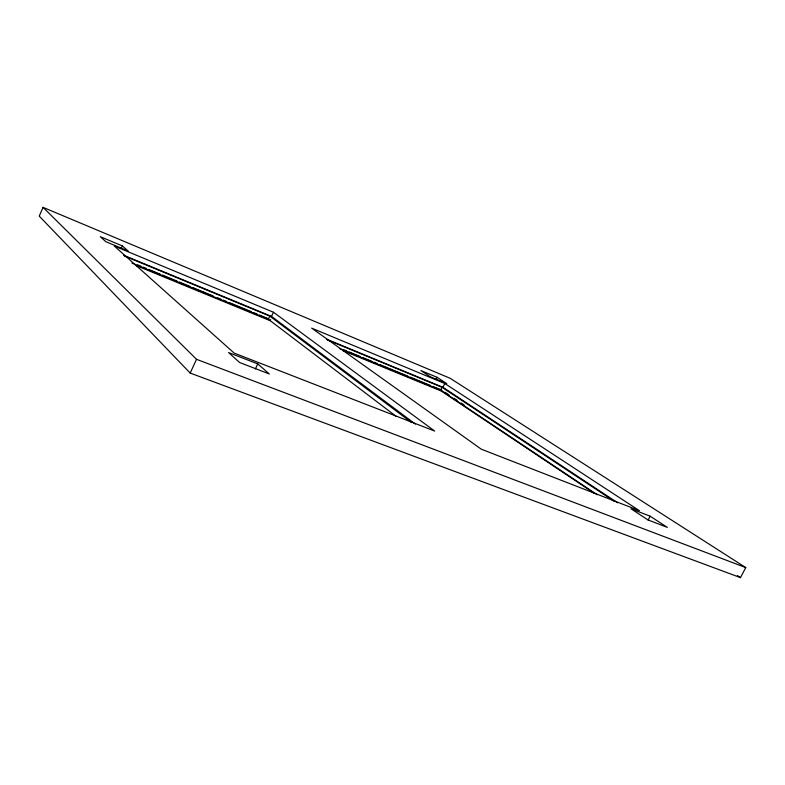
<?xml version="1.0" encoding="UTF-8"?>
<svg xmlns="http://www.w3.org/2000/svg" width="785" height="785" viewBox="0 0 785 785"><rect width="100%" height="100%" fill="white"/><g stroke="black" fill="none" stroke-linecap="round" stroke-linejoin="round"><path stroke-width="1.18" d="M43.077 207.368L39.25 216.12L190.186 373.071L740.471 577.632L745.75 567.584L450.129 378.282L43.077 207.368L196.515 359.304L745.75 567.584M121.351 248.089L122.332 245.901L100.303 236.697L105.818 241.682L128.181 250.994L122.332 245.901M190.186 373.071L196.515 359.304M396.101 416.325L268.342 319.23L269.804 316.1L124.413 255.998M415.383 424.096L271.541 316.414L273.474 312.244L114.296 246.029L234.165 353.093L434.684 431.073L273.474 312.244M270.668 319.642L270.177 320.682L135.933 265.467M255.39 368.95L257.745 363.887L228.592 352.573L239.621 362.523L269.334 373.984L257.745 363.887M436.156 379.155L437.049 377.3L420.829 370.53L430.366 376.8L446.753 383.62L437.049 377.3M597.218 494.727L440.601 390.125L441.984 387.27L327.316 339.876M617.559 502.734L442.975 387.309L444.81 383.512L311.665 328.13L481.293 449.197L639.441 510.701L444.81 383.512M594.657 493.52L441.455 391.116L441.916 390.165L432.839 386.426M648.165 520.082L650.157 516.196L667.338 527.392L647.959 519.915L630.973 508.749L650.157 516.196M199.939 291.117L199.105 290.862M188.694 286.505L187.321 286.025M197.771 290.146L198.262 290.313M375.76 363.475L374.376 362.945M131.929 263.083L268.342 319.23M339.375 348.471L440.601 390.125M342.77 350.532L441.455 391.116M123.579 255.223L271.541 316.414M326.688 339.218L442.975 387.309M137.552 264.82L140.937 266.213M143.194 267.145L146.579 268.539M148.836 269.461L160.12 274.112M162.367 275.044L177.037 281.079M179.294 282.011L190.569 286.653M192.825 287.585L213.137 295.945M217.641 297.8L221.027 299.193M223.283 300.125L226.669 301.518M228.926 302.451L251.485 311.743M253.741 312.665L257.127 314.059M259.384 314.991L268.411 318.71M343.251 349.531L346.646 350.934M348.923 351.866L360.256 356.537M362.533 357.469L371.599 361.208M373.866 362.14L377.271 363.543M379.538 364.475L407.896 376.152M410.162 377.085L430.572 385.494M196.849 289.94L197.791 290.342M357.057 355.782L358.156 356.253M184.151 284.661L184.887 285.004M194.915 289.057L195.907 289.528M184.21 284.494L185.074 284.906M371.109 361.434L372.188 361.973M202.942 292.246L203.639 292.599M182.218 283.66L182.797 283.974M201.706 291.529L202.275 291.873M737.4 575.621L740.471 577.632M441.984 387.27L614.292 501.35M444.967 392.196L449.02 394.904M454.103 398.289L457.145 400.321M461.207 403.029L464.259 405.06M269.804 316.1L411.654 422.585"/></g></svg>
